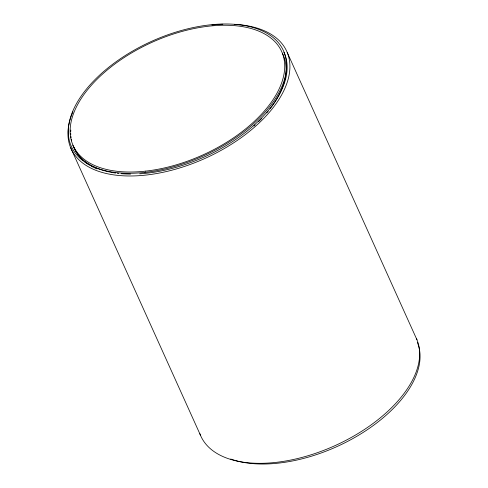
<?xml version="1.0" encoding="UTF-8"?>
<svg xmlns="http://www.w3.org/2000/svg" width="488" height="488" viewBox="0 0 488 488"><rect width="100%" height="100%" fill="white"/><g stroke="black" fill="none" stroke-linecap="round" stroke-linejoin="round"><path stroke-width="0.73" d="M287.2 52.399L416.941 339.746M70.656 147.724L200.397 435.07M282.564 53.588A114.369 61.787 -24.3 0 1 269.992 108.836M268.162 111.136A114.369 61.787 -24.3 0 1 266.771 112.813M261.769 118.377A114.369 61.787 -24.3 0 1 258.524 121.677M255.114 124.922A114.369 61.787 -24.3 0 1 253.949 125.983M97.002 168.958A114.369 61.787 -24.3 0 1 94.861 168.006M93.476 167.335A114.369 61.787 -24.3 0 1 91.463 166.268M89.542 165.133A114.369 61.787 -24.3 0 1 84.332 161.388M83.234 160.43A114.369 61.787 -24.3 0 1 74.139 147.73M417.386 342.503A116.339 62.848 -24.3 0 1 361.663 433.368A116.339 62.848 -24.3 0 1 230.72 459.013M234.697 24.327A118.309 63.916 -24.3 0 1 278.794 99.656A118.309 63.916 -24.3 0 1 138.104 175.741A118.309 63.916 -24.3 0 1 72.956 111.795M211.92 25.053A118.309 63.916 -24.3 0 1 222.803 24.241M416.362 338.422A118.309 63.916 -24.3 0 1 333.084 446.502A118.309 63.916 -24.3 0 1 199.873 433.722M283.906 52.247A115.351 62.318 -24.3 0 1 250.503 128.289A115.351 62.318 -24.3 0 1 139.714 173.813M130.534 174.082A115.351 62.318 -24.3 0 1 121.115 173.667M118.761 173.435A115.351 62.318 -24.3 0 1 117.205 173.252M115.668 173.051A115.351 62.318 -24.3 0 1 72.834 145.162M71.584 140.861A115.351 62.318 -24.3 0 1 71.285 139.373M71.053 137.86A115.351 62.318 -24.3 0 1 70.876 136.323M70.766 134.773A115.351 62.318 -24.3 0 1 70.717 133.206M70.73 131.626A115.351 62.318 -24.3 0 1 70.803 130.04M144.997 172.392A116.339 62.848 -24.3 0 0 283.9 51.765A116.339 62.848 -24.3 0 0 103.407 71.742A116.339 62.848 -24.3 0 0 144.997 172.392M145.546 171.142A114.369 61.787 -24.3 0 0 282.101 52.558A114.369 61.787 -24.3 0 0 104.664 72.194A114.369 61.787 -24.3 0 0 145.546 171.142"/></g></svg>
